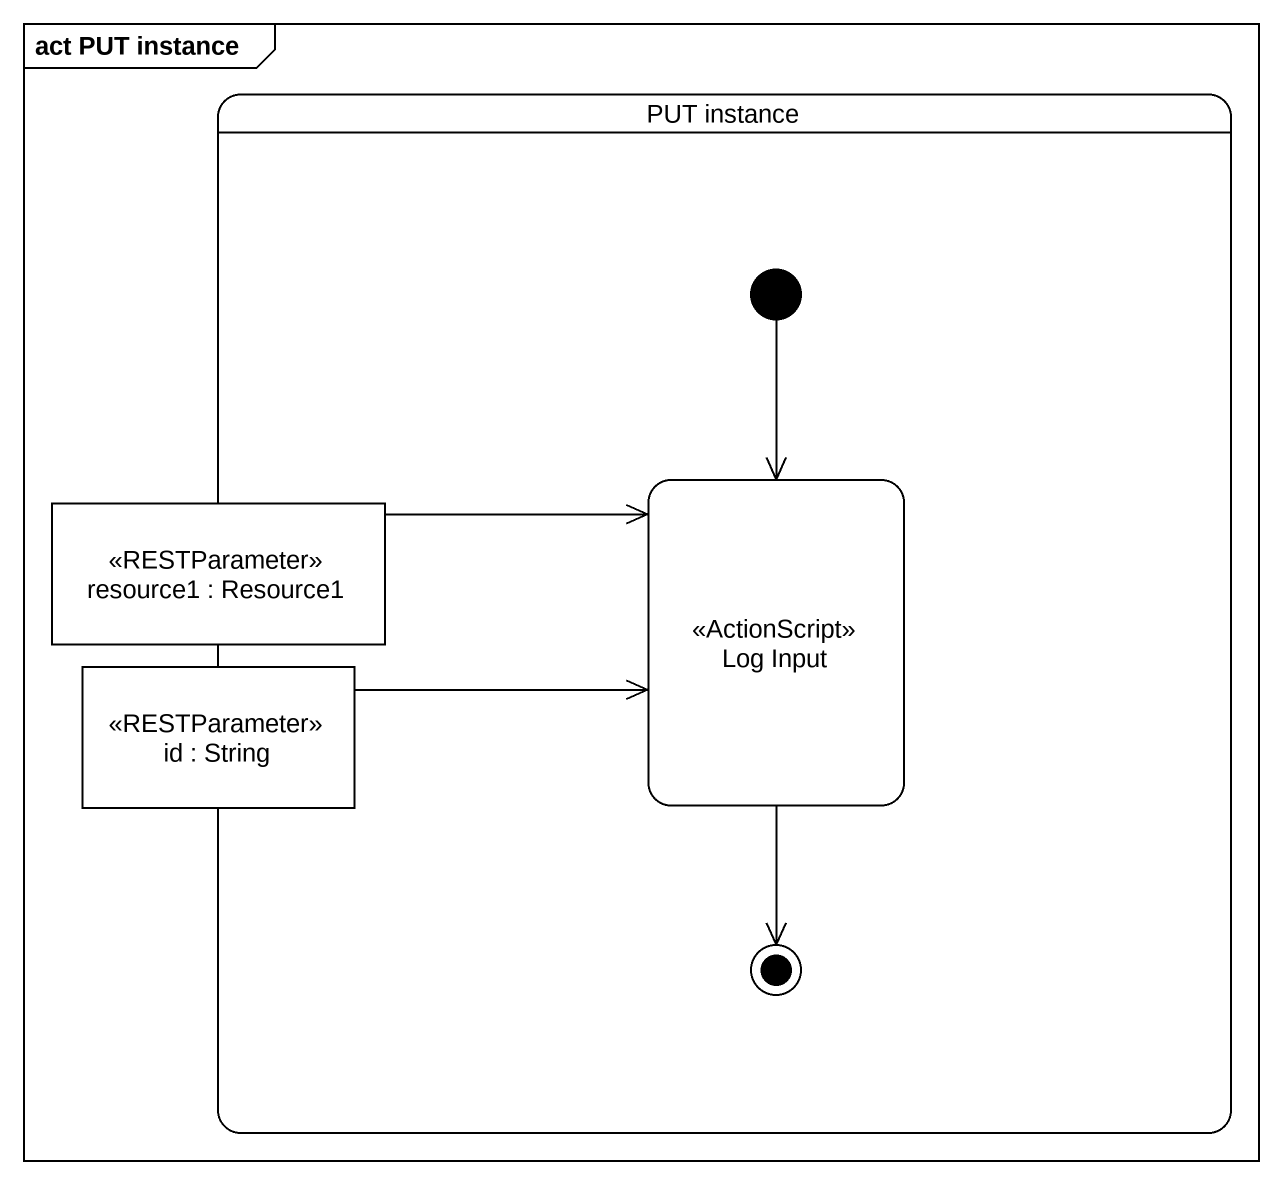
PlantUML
@startuml
mainframe act PUT instance
hide empty description
state "PUT instance" as PUT_instance {
  state "resource1 : Resource1" as resource1 <<RESTParameter>>
  state "Log Input" as Log_Input <<ActionScript>>
  state "id : String" as id <<RESTParameter>>
  [*] --> Log_Input
  Log_Input --> [*]
}
resource1 -right-> Log_Input
id -right-> Log_Input
@enduml
